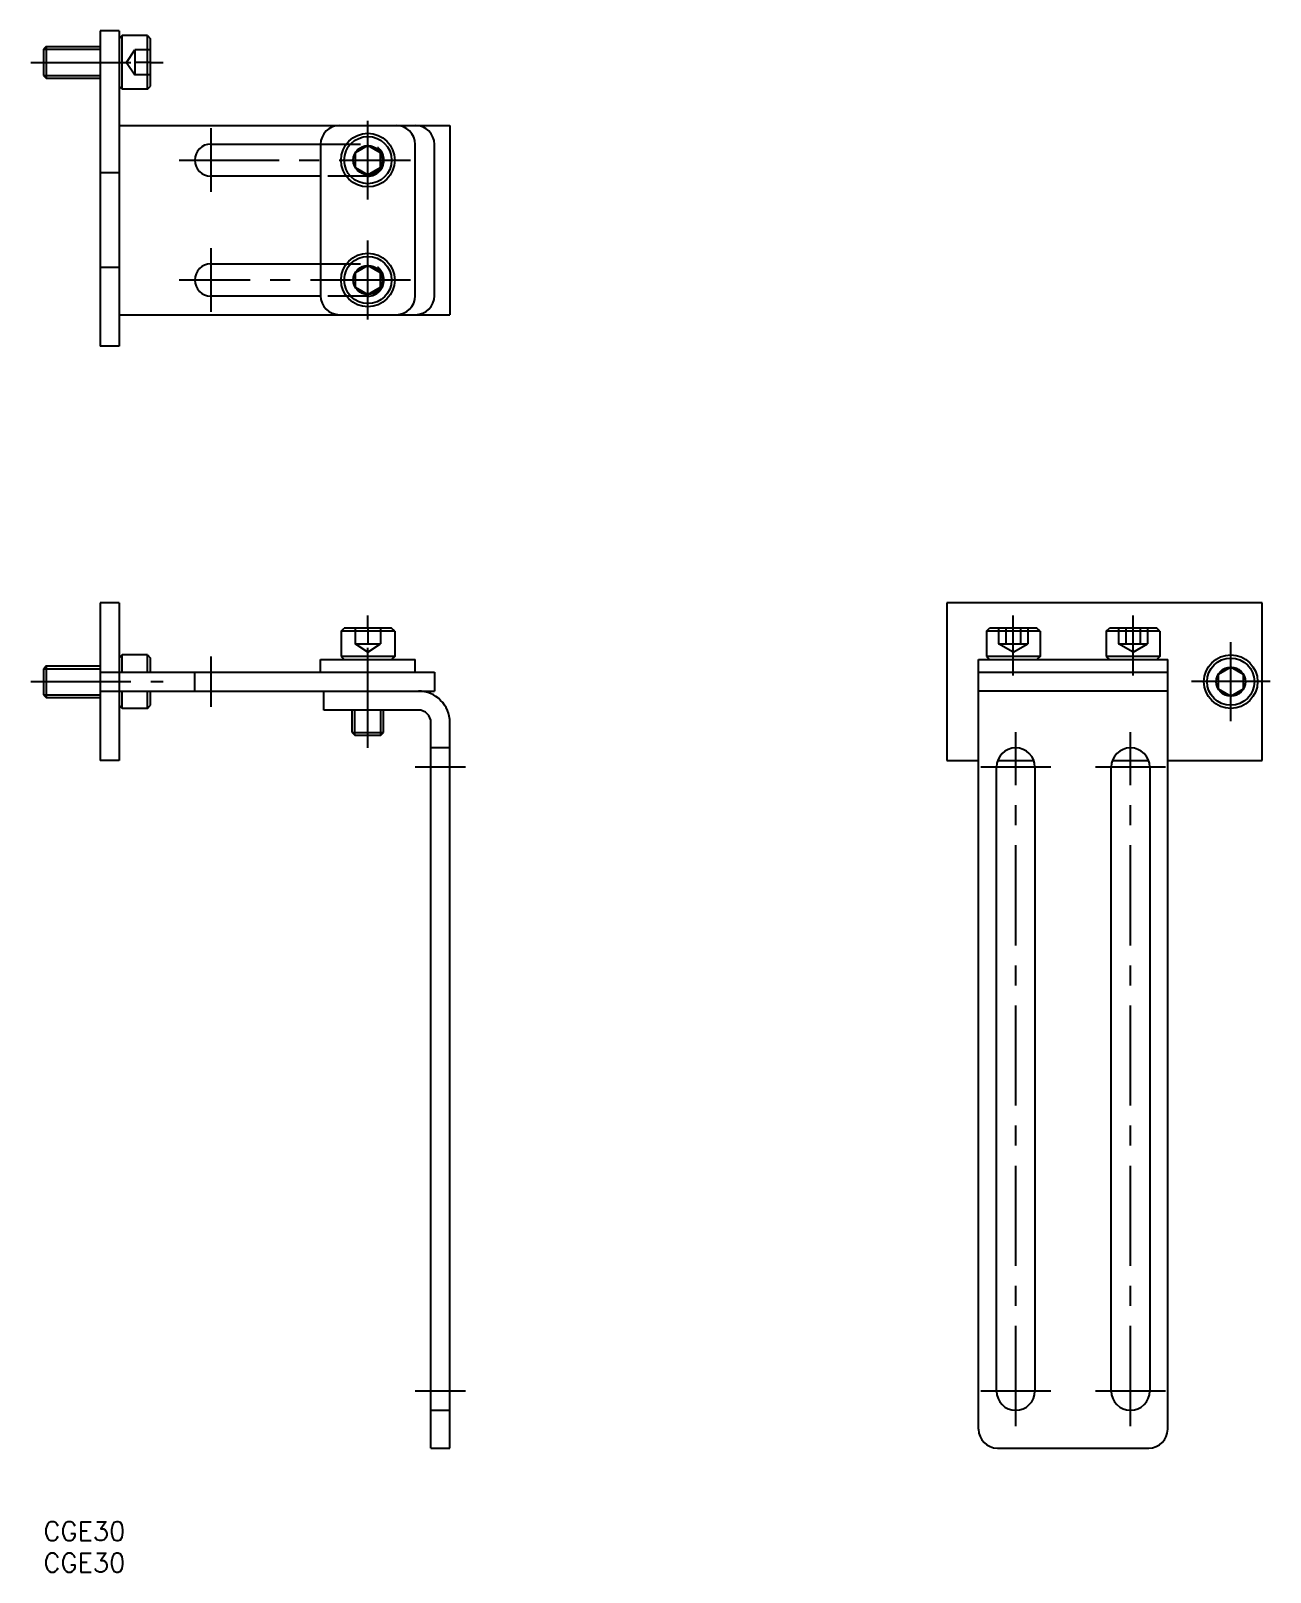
# Model space of a CAD drawing. Extents: x -2 to 195, y -8 to 236.
import ezdxf

# ---------------------------------------------------------------- set-up
doc = ezdxf.new("R2010")
doc.units = 0
doc.header["$LTSCALE"] = 0.5
doc.linetypes.add('CENTER', pattern=[50.8, 31.75, -6.35, 6.35, -6.35])
doc.linetypes.add('DASHED', pattern=[19.05, 12.7, -6.35])
doc.layers.get('0').update_dxf_attribs({"linetype": 'CONTINUOUS'})
doc.layers.add('CENTER', color=1, linetype='CENTER')
doc.styles.get("Standard").update_dxf_attribs({"font": 'txt.shx', "height": 3, "bigfont": 'bigfont.shx'})

# ---------------------------------------------------------------- blocks, each defined once
blk = doc.blocks.new('*U44')
at = {"color": 7, "linetype": 'CONTINUOUS'}
blk.add_text('CGE30', height=3, dxfattribs=at).set_placement((0, -3))
blk = doc.blocks.new('*U45')
at = {"color": 7, "linetype": 'CONTINUOUS'}
blk.add_text('CGE30', height=3, dxfattribs=at).set_placement((0, -8))

msp = doc.modelspace()

# ---------------------------------------------------------------- linework, layer by layer
at = {"color": 7, "linetype": 'CONTINUOUS'}
for p, q in [((9, 236.33), (9, 186.33)), ((12, 236.33), (9, 236.33)), ((12, 236.33), (12, 186.33)), ((12.5, 235.58), (12, 235.08)), ((12.5, 227.08), (12.5, 235.58)), ((16.5, 235.58), (12.5, 235.58)), ((16.5, 227.08), (16.5, 235.58)), ((16.5, 235.58), (17, 235.08)), ((17, 227.58), (17, 235.08)), ((0.43, 233.83), (0, 233.4)), ((0, 233.4), (0, 229.26)), ((0.43, 233.83), (0.43, 228.83)), ((0.43, 233.83), (9, 233.83)), ((0, 229.26), (0.43, 228.83)), ((0.43, 228.83), (9, 228.83)), ((12.5, 227.08), (12, 227.58)), ((16.5, 227.08), (17, 227.58)), ((16.5, 227.08), (12.5, 227.08)), ((12, 221.33), (64.45, 221.33)), ((64.45, 221.33), (64.45, 191.33)), ((26.55, 218.38), (43.95, 218.38)), ((43.95, 218.33), (43.95, 194.33)), ((51.45, 218.14), (49.45, 216.98)), ((53.45, 216.98), (51.45, 218.14)), ((58.95, 194.33), (58.95, 218.33)), ((62, 194.33), (62, 218.33)), ((49.45, 216.98), (49.45, 214.67)), ((53.45, 214.67), (53.45, 216.98)), ((43.95, 213.28), (26.55, 213.28)), ((49.45, 214.67), (51.45, 213.52)), ((51.45, 213.52), (53.45, 214.67)), ((26.55, 199.38), (43.95, 199.38)), ((51.45, 199.14), (49.45, 197.98)), ((49.45, 197.98), (49.45, 195.67)), ((53.45, 197.98), (51.45, 199.14)), ((53.45, 195.67), (53.45, 197.98)), ((49.45, 195.67), (51.45, 194.52)), ((51.45, 194.52), (53.45, 195.67)), ((43.95, 194.28), (26.55, 194.28)), ((12, 191.33), (64.45, 191.33)), ((12, 186.33), (9, 186.33)), ((9, 145.66), (9, 120.66)), ((12, 145.66), (9, 145.66)), ((12, 145.66), (12, 120.66)), ((143.28, 145.66), (143.28, 120.66)), ((193.28, 145.66), (143.28, 145.66)), ((193.28, 120.66), (193.28, 145.66)), ((47.2, 141.16), (47.7, 141.66)), ((55.7, 141.16), (47.2, 141.16)), ((47.2, 141.16), (47.2, 137.16)), ((55.2, 141.66), (47.7, 141.66)), ((55.7, 141.16), (55.2, 141.66)), ((55.7, 141.16), (55.7, 137.16)), ((149.53, 141.16), (150.03, 141.66)), ((158.03, 141.16), (149.53, 141.16)), ((149.53, 141.16), (149.53, 137.16)), ((157.53, 141.66), (150.03, 141.66)), ((158.03, 141.16), (157.53, 141.66)), ((158.03, 141.16), (158.03, 137.16)), ((168.53, 141.16), (169.03, 141.66)), ((177.03, 141.16), (168.53, 141.16)), ((168.53, 141.16), (168.53, 137.16)), ((176.53, 141.66), (169.03, 141.66)), ((177.03, 141.16), (176.53, 141.66)), ((177.03, 141.16), (177.03, 137.16)), ((12.5, 137.41), (12, 136.91)), ((16.5, 137.41), (12.5, 137.41)), ((12.5, 134.66), (12.5, 137.41)), ((16.5, 134.66), (16.5, 137.41)), ((16.5, 137.41), (17, 136.91)), ((17, 134.66), (17, 136.91)), ((47.2, 137.16), (47.7, 136.66)), ((55.7, 137.16), (47.2, 137.16)), ((55.7, 137.16), (55.2, 136.66)), ((149.53, 137.16), (150.03, 136.66)), ((158.03, 137.16), (149.53, 137.16)), ((158.03, 137.16), (157.53, 136.66)), ((168.53, 137.16), (169.03, 136.66)), ((177.03, 137.16), (168.53, 137.16)), ((177.03, 137.16), (176.53, 136.66)), ((0.43, 135.66), (0, 135.22)), ((0, 135.22), (0, 131.09)), ((0.43, 135.66), (0.43, 130.66)), ((0.43, 135.66), (9, 135.66)), ((12, 134.66), (62, 134.66)), ((43.95, 134.66), (43.95, 136.66)), ((43.95, 136.66), (58.95, 136.66)), ((58.95, 134.66), (58.95, 136.66)), ((62, 134.66), (62, 131.66)), ((148.28, 14.66), (148.28, 136.66)), ((148.28, 136.66), (178.28, 136.66)), ((148.28, 134.66), (178.28, 134.66)), ((178.28, 14.66), (178.28, 136.66)), ((188.28, 135.47), (186.28, 134.31)), ((190.28, 134.31), (188.28, 135.47)), ((186.28, 134.31), (186.28, 132)), ((186.28, 132), (188.28, 130.85)), ((188.28, 130.85), (190.28, 132)), ((190.28, 132), (190.28, 134.31)), ((0, 131.09), (0.43, 130.66)), ((0.43, 130.66), (9, 130.66)), ((12, 131.66), (62, 131.66)), ((12.5, 128.91), (12.5, 131.66)), ((16.5, 128.91), (16.5, 131.66)), ((17, 129.41), (17, 131.66)), ((44.45, 128.66), (44.45, 131.66)), ((178.28, 131.66), (148.28, 131.66)), ((12.5, 128.91), (12, 129.41)), ((16.5, 128.91), (12.5, 128.91)), ((16.5, 128.91), (17, 129.41)), ((59.45, 128.66), (44.45, 128.66)), ((48.95, 125.09), (48.95, 128.66)), ((53.95, 125.09), (53.95, 128.66)), ((48.95, 125.09), (53.95, 125.09)), ((48.95, 125.09), (49.38, 124.66)), ((49.38, 124.66), (53.52, 124.66)), ((53.52, 124.66), (53.95, 125.09)), ((61.45, 11.66), (61.45, 126.66)), ((64.45, 11.66), (64.45, 126.66)), ((12, 120.66), (9, 120.66)), ((143.28, 120.66), (148.28, 120.66)), ((151.34, 120.66), (157.02, 120.66)), ((169.54, 120.66), (175.22, 120.66)), ((178.28, 120.66), (193.28, 120.66)), ((151.13, 20.71), (151.13, 119.61)), ((157.23, 119.61), (157.23, 20.71)), ((169.33, 20.71), (169.33, 119.61)), ((175.43, 119.61), (175.43, 20.71)), ((61.45, 11.66), (64.45, 11.66)), ((151.28, 11.66), (175.28, 11.66))]:
    msp.add_line(p, q, dxfattribs=at)
at = {"color": 3, "linetype": 'CONTINUOUS'}
for p, q in [((0, 233.4), (9, 233.4)), ((0, 229.26), (9, 229.26)), ((0, 135.22), (9, 135.22)), ((0, 131.09), (9, 131.09)), ((49.38, 124.66), (49.38, 128.66)), ((53.52, 124.66), (53.52, 128.66))]:
    msp.add_line(p, q, dxfattribs=at)
at = {"color": 3, "linetype": 'DASHED'}
for p, q in [((13.17, 231.33), (14.5, 233.33)), ((14.5, 233.33), (14.5, 229.33)), ((17, 233.33), (14.5, 233.33)), ((13.17, 231.33), (14.5, 229.33)), ((17, 231.33), (14.5, 231.33)), ((17, 229.33), (14.5, 229.33)), ((43.95, 218.38), (51.45, 218.38)), ((12, 213.83), (9, 213.83)), ((51.45, 213.28), (43.95, 213.28)), ((12, 198.83), (9, 198.83)), ((43.95, 199.38), (51.45, 199.38)), ((51.45, 194.28), (43.95, 194.28)), ((49.45, 141.66), (49.45, 139.16)), ((51.45, 141.66), (51.45, 139.16)), ((53.45, 141.66), (53.45, 139.16)), ((151.47, 141.66), (151.47, 139.16)), ((152.62, 141.66), (152.62, 139.16)), ((154.93, 141.66), (154.93, 139.16)), ((156.09, 141.66), (156.09, 139.16)), ((170.47, 141.66), (170.47, 139.16)), ((171.62, 141.66), (171.62, 139.16)), ((173.93, 141.66), (173.93, 139.16)), ((175.09, 141.66), (175.09, 139.16)), ((51.45, 137.82), (49.45, 139.16)), ((49.45, 139.16), (53.45, 139.16)), ((51.45, 137.82), (53.45, 139.16)), ((153.78, 137.82), (151.47, 139.16)), ((151.47, 139.16), (156.09, 139.16)), ((153.78, 137.82), (156.09, 139.16)), ((172.78, 137.82), (170.47, 139.16)), ((170.47, 139.16), (175.09, 139.16)), ((172.78, 137.82), (175.09, 139.16)), ((9, 134.66), (12, 134.66)), ((24, 131.66), (24, 134.66)), ((9, 131.66), (12, 131.66)), ((64.45, 122.66), (61.45, 122.66)), ((61.45, 17.66), (64.45, 17.66))]:
    msp.add_line(p, q, dxfattribs=at)
at = {"color": 7, "linetype": 'CONTINUOUS'}
for centre, radius in [((51.45, 215.83), 4.25), ((51.45, 215.83), 3.75), ((51.45, 215.83), 2.31), ((51.45, 196.83), 4.25), ((51.45, 196.83), 3.75), ((51.45, 196.83), 2.31), ((188.28, 133.16), 4.25), ((188.28, 133.16), 3.75), ((188.28, 133.16), 2.31)]:
    msp.add_circle(centre, radius, dxfattribs=at)
for centre, radius, start, end in [((46.95, 218.33), 3, 90, 180), ((55.95, 218.33), 3, 0, 90), ((59, 218.33), 3, 0, 90), ((26.55, 215.83), 2.55, 90, 270), ((26.55, 196.83), 2.55, 90, 270), ((46.95, 194.33), 3, 180, 270), ((55.95, 194.33), 3, 270, 0), ((59, 194.33), 3, 270, 0), ((59.45, 126.66), 5, 0, 90), ((59.45, 126.66), 2, 0, 90), ((154.18, 119.61), 3.05, 0, 180), ((172.38, 119.61), 3.05, 0, 180), ((154.18, 20.71), 3.05, 180, 0), ((172.38, 20.71), 3.05, 180, 0), ((151.28, 14.66), 3, 180, 270), ((175.28, 14.66), 3, 270, 0)]:
    msp.add_arc(centre, radius, start, end, dxfattribs=at)
at = {"color": 3, "linetype": 'DASHED'}
for centre in [(51.45, 215.83), (51.45, 196.83)]:
    msp.add_arc(centre, 2.55, 270, 90, dxfattribs=at)
at = {"layer": 'CENTER', "color": 1, "linetype": 'CENTER'}
for p, q in [((-2, 231.33), (19, 231.33)), ((26.55, 220.88), (26.55, 210.78)), ((51.45, 209.58), (51.45, 222.08)), ((21.5, 215.83), (58.2, 215.83)), ((51.45, 190.58), (51.45, 203.08)), ((26.55, 201.88), (26.55, 191.78)), ((58.2, 196.83), (21.5, 196.83)), ((51.45, 122.66), (51.45, 143.66)), ((153.78, 134.16), (153.78, 143.66)), ((172.78, 134.16), (172.78, 143.66)), ((188.28, 126.91), (188.28, 139.41)), ((26.55, 137.16), (26.55, 129.16)), ((-2, 133.16), (19, 133.16)), ((194.53, 133.16), (182.03, 133.16)), ((154.18, 15.16), (154.18, 125.16)), ((172.38, 15.16), (172.38, 125.16)), ((66.95, 119.61), (58.95, 119.61)), ((159.73, 119.61), (148.63, 119.61)), ((177.93, 119.61), (166.83, 119.61)), ((66.95, 20.71), (58.95, 20.71)), ((159.73, 20.71), (148.63, 20.71)), ((177.93, 20.71), (166.83, 20.71))]:
    msp.add_line(p, q, dxfattribs=at)

# ---------------------------------------------------------------- block references
at = {"color": 7, "linetype": 'CONTINUOUS'}
for name in ['*U44', '*U45']:
    msp.add_blockref(name, (0, 0), dxfattribs=at)

doc.saveas('drawing.dxf')
